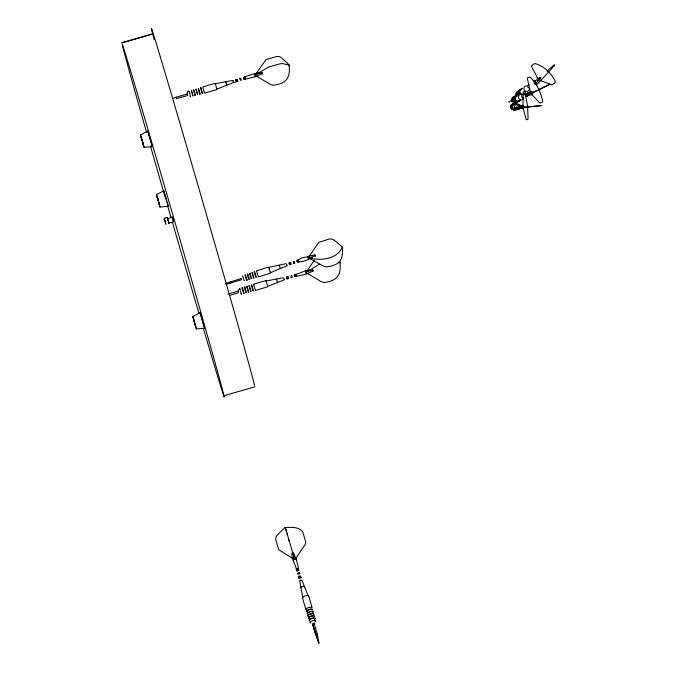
<?xml version="1.0" encoding="UTF-8"?>
<svg xmlns="http://www.w3.org/2000/svg" width="677" height="677" viewBox="0 0 677 677"><rect width="100%" height="100%" fill="white"/><g stroke="black" fill="none" stroke-linecap="round" stroke-linejoin="round"><path stroke-width="1.02" d="M522.906 106.077L523.245 91.691L524.751 91.75L527.552 105.764L528.026 117.46A5.975 0.804 83.8 0 1 527.628 119.668L526.232 119.617L523.152 108.049M524.667 107.228L524.523 106.627M296.958 569.602C294.639 569.323 299.979 567.783 298.125 569.264M313.121 624.253L312.672 624.152L315.66 634.383L318.842 643.142L312.672 624.152L314.23 623.695L317.234 634.036L318.892 643.15M314.23 623.695L313.713 624.109M512.21 101.11L511.6 101.77L510.636 101.118L510.881 100.323L512.066 100.501M172.559 98.41L187.106 93.976C188.841 84.887 190.686 99.612 190.296 96.295M228.056 294.063L237.957 291.228L239.658 288.385L241.367 294.275L241.139 293.556M295.333 559.016L305.09 544.63L305.801 542.243L302.831 532.139C298.997 526.469 290.585 527.155 284.721 527.688L276.893 535.49A5.975 5.661 -15 0 0 275.979 540.364L278.729 549.716L293.869 559.304M309.397 256.084L318.791 242.324L328.599 239.226A5.975 5.518 -10.2 0 1 333.71 239.776L341.953 246.58L342.57 248.4C343.002 261.144 339.152 264.766 326.779 267L324.275 266.484L309.118 258.284M255.559 74.335L266.069 59.584L275.954 56.716A5.975 5.661 -14.7 0 1 281.04 57.452L289.02 64.713C290.822 77.584 286.244 83.88 273.161 85.217L270.682 84.608L255.855 75.68M306.994 270.775L314.577 260.12M535.025 84.557L540.601 77.652M293.547 553.219C288.072 551.907 296.754 566.962 296.289 569.442M298.946 570.474C299.056 569.129 295.121 571.363 297.677 571.033M299.539 578.429L298.879 578.166L301.087 577.236L298.769 577.794L299.429 578.065M540.872 77.457L537.411 80.885M531.437 94.746L532.968 93.223M547.016 71.246C568.172 51.562 538.147 83.466 536.37 84.913M317.208 634.104L315.88 634.561M540.102 77.466L539.814 78.363L540.601 78.938M523.059 108.675L524.345 107.753M299.53 573.182C300.563 571.786 295.951 573.504 298.142 573.647M300.926 577.963L300.994 577.456M301.68 580.536C302.712 579.14 298.092 580.866 300.283 581.01M255.872 74.631L268.38 67.116L278.264 64.256A5.975 1.913 -16.3 0 1 282.935 63.655L289.13 65.102L289.299 65.745M306.715 271.892L319.222 264.368M298.235 569.636C300.038 568.341 295.223 569.332 296.814 569.983M298.447 570.372C300.139 569.239 295.967 569.789 296.822 570.694M299.522 574.045C301.333 572.759 296.518 573.741 298.1 574.392M300.275 576.626C302.052 575.348 297.279 576.313 298.853 576.973M300.376 576.99C302.187 575.695 297.372 576.686 298.955 577.337M525.276 96.396L536.438 90.583M142.06 140.418L140.503 134.935L147.823 131.135L152.317 146.638L144.099 147.332L142.644 142.415M158.046 200.062L156.489 194.612L163.817 190.812L168.311 206.324L160.085 207.018L158.215 200.4M194.883 323.953L192.784 316.523L200.104 312.723L204.589 328.235L196.364 328.937L194.764 323.488M538.333 89.66L550.198 84.117L525.86 96.439M286.236 266.053L270.521 272.713L269.438 269.717L268.828 267.356L285.516 263.751M308.644 259.037L312.512 257.59M232.753 82.873L216.86 89.093M530.379 91.717A1.616 1.566 68.4 0 0 529.321 94.01L533.137 92.267L531.775 92.165L532.401 93.418L532.071 91.894L529.998 91.852M283.595 280.126L267.72 286.396L266.154 280.972L282.927 277.798M261.94 73.108L262.168 73.895L255.39 76.653L245.582 79.158L244.905 76.831L254.51 73.632L255.407 76.738L255.195 76.052M307.976 256.871C295.773 257.353 294.013 265.816 308.678 259.367M537.233 78.65L539.95 77.593L540.542 78.143M225.619 283.426L241.071 278.569M296.264 275.903L296.416 276.394L306.249 273.99L305.352 270.885L295.857 274.481M308.627 259.266L308.314 258.445L315.135 255.635M251.844 272.484L253.663 278.078M254.154 271.748L255.974 277.35M290.128 262.38L290.814 264.343M298.21 259.74L298.498 260.417M298.929 262.033L298.853 261.567M240.953 278.34L241.435 279.762L225.94 284.433M256.761 270.758L268.363 267.085M258.699 276.876L270.301 273.203M176.375 97.64L176.223 97.099L176.68 98.673L187.563 95.525L187.106 93.976M229.503 295.375L238.406 292.777L237.957 291.245M121.691 42.871L152.782 33.875M121.86 42.846L152.943 33.85M203.151 86.808L214.804 83.44M233.04 80.969L232.854 80.318L233.523 82.628L236.248 81.858L235.588 79.547L235.757 80.182M204.945 93.02L216.606 89.643M167.803 219.365C168.311 215.76 161.854 218.197 164.841 220.82L165.62 220.6M165.002 218.502L164.291 218.967M167.591 218.722L172.153 216.987L172.796 219.153M165.078 221.65L165.857 221.421M168.658 222.411C175.529 223.478 173.143 220.99 172.153 216.987M253.993 284.069L265.646 280.693M255.788 290.272L267.449 286.896M223.799 395.774L255.051 386.753M254.823 74.682L261.889 72.913L262.016 73.412L261.83 72.727M305.665 271.942L312.732 270.165L313.019 271.189M215.43 84.168L215.303 83.711L232.076 80.546M308.314 258.445L307.722 256.414L314.898 254.933L315.38 256.346L314.89 254.874M254.51 73.632L260.704 72.608M305.352 270.885L310.523 270.047M523.135 105.46A1.616 1.599 -87.7 0 0 521.29 107.237L524.48 106.89A1.616 1.599 -87.7 0 0 524.379 106.484C521.764 105.468 524.497 110.385 523.786 106.297L522.72 105.451M309.203 257.903C320.534 260.967 336.452 259.367 342.223 247.647L342.088 246.851M540.364 80.504L551.958 84.963L554.971 82.687A5.975 2.149 41.5 0 0 554.691 80.131C550.443 72.541 543.301 65.373 534.602 63.494L531.352 65.948L537.953 78.879M292.202 553.608L293.615 553.067L296.323 559.464L298.625 568.773M306.698 272.941L321.524 281.86L324.012 282.478C337.087 281.141 341.665 274.837 339.862 261.965M531.437 94.069L539.874 103.107L542.302 102.142A5.975 1.515 63.1 0 0 542.404 99.697C540.136 91.429 536.539 82.636 529.863 76.992L527.231 78.033L530.489 92.326M291.186 264.394L290.619 262.388M268.862 267.347L269.099 267.855M256.566 271.206L258.284 276.614M254.645 271.815L256.355 277.223M252.335 272.543L254.044 277.959M245.404 274.735L247.097 280.38L247.029 279.762M302.162 580.908L308.23 595.912M297.169 260.315L297.778 262.397L297.618 261.669M286.388 263.734L286.997 265.807L286.836 265.088M279.288 265.308L280.253 268.363M250.177 273.643L249.881 273.102L251.734 278.687M249.796 273.77C248.908 272.247 251.421 280.227 251.269 278.416M247.867 274.38L247.57 273.838L249.424 279.423M247.486 274.498C246.597 272.975 249.111 280.955 248.958 279.152M245.176 275.234C244.287 273.711 246.8 281.691 246.648 279.88M242.857 275.962C241.977 274.439 244.482 282.419 244.329 280.616M152.317 146.638L147.823 131.135M140.503 134.935L141.958 139.851M244.016 79.59L243.398 77.474M295.747 274.083L296.424 276.411M215.303 83.711L216.877 89.144M287.598 276.47L288.224 278.662M255.331 290.179L253.663 284.382L253.782 284.831M253.003 290.856L251.319 285.009L251.446 285.499M251.057 291.415L249.373 285.576L249.508 286.066M250.668 291.525L249.001 285.736L249.119 286.176M248.341 292.202L246.648 286.363L246.783 286.853M246.394 292.76L244.71 286.921L244.837 287.412M246.005 292.879L244.321 287.031L244.456 287.53M244.067 293.437L242.4 287.649L242.51 288.089M243.678 293.547L242.011 287.759L242.121 288.199M168.311 206.324L167.27 202.888M173.49 221.599L172.855 219.466M167.49 218.332L167.668 218.908M168.649 222.394L169.064 223.774L168.624 222.191M156.489 194.612L160.085 207.018M230.29 281.97L230.654 283.257L230.51 282.664M298.015 260.281C297.398 258.868 298.794 263.243 298.464 261.694M296.864 260.645L296.678 260.222L297.364 262.27M293.395 261.745C292.735 260.281 294.368 265.189 293.767 262.888M289.544 262.964C288.918 261.491 290.323 265.951 289.993 264.377M289.164 263.091C288.529 261.618 289.942 266.078 289.604 264.495M294.258 261.762C293.437 259.536 294.918 264.512 294.613 262.913M533.205 92.461L532.114 92.588A1.616 1.566 68.4 0 0 531.877 92.241M204.589 328.235L200.104 312.723M192.784 316.523L194.384 321.964M306.241 273.965L313.011 271.155L312.579 269.683M241.266 80.275L240.682 78.261M236.603 81.629L236.019 79.615M295.214 276.631L294.588 274.447L294.766 275.074M288.614 278.543L288.03 276.529M202.474 93.24L200.883 87.697L200.993 88.137M202.084 93.35L200.494 87.807L200.604 88.247M200.138 93.917L198.564 88.467M197.811 94.585L196.195 88.992L196.33 89.482M195.475 95.262L193.901 89.821M193.14 95.939L191.532 90.346L191.667 90.836M240.437 80.335L239.853 78.295L240.03 78.938M294.774 276.58L294.19 274.54L294.377 275.184M226.609 84.963C227.1 86.529 225.255 80.174 225.813 82.222M202.897 87.375L204.513 92.969L204.285 92.25M199.622 93.595L199.85 94.323L198.175 88.585M197.286 94.272C197.938 96.346 195.628 88.315 195.941 89.601M194.959 94.949L195.188 95.669L193.512 89.931M192.623 95.618C193.275 97.691 190.956 89.669 191.278 90.946M312.63 269.827L312.799 270.419M245.032 78.76C245.565 80.512 244.109 75.494 244.693 77.593M244.253 78.981L244.414 79.497L243.847 77.567M295.874 276.013L296.035 276.529L295.468 274.591M237.652 80.893L237.805 81.409L237.238 79.48M237.263 81.003L237.415 81.519L236.848 79.59M291.99 277.138C292.523 278.89 291.059 273.846 291.652 275.971M291.212 277.358L291.372 277.875L290.805 275.945M287.327 278.484C287.852 280.236 286.413 275.26 286.989 277.325M286.938 278.594L287.099 279.11L286.532 277.181M284.222 279.381L284.374 279.897L283.807 277.968M277.342 281.844L277.604 282.698L276.563 279.144M141.688 138.954L141.205 137.338L141.789 139.462M142.906 143.312L143.414 144.988L142.805 142.813M157.69 198.666L157.174 196.956L157.775 199.106M158.892 202.965L159.408 204.674L158.807 202.516M194.104 321.016L193.461 318.867L193.935 320.585M195.044 324.444L195.687 326.585L195.221 324.867M261.737 72.422L262.177 73.937M308.72 596.166L311.945 607.201M296.188 559.769A1.616 0.516 -16.3 0 0 294.639 559.414L292.836 553.287M302.509 597.969L305.725 609.004M167.676 218.925L167.964 219.907M165.323 222.564L165.535 223.3M165.053 221.557L165.916 224.519M166.737 201.069L163.817 190.812M167.896 219.653L168.133 220.507M141.747 139.081L142.246 140.841M142.356 141.425L142.855 143.194M157.749 198.81L158.24 200.553M158.333 201.069L158.824 202.821M288.419 538.494L289.223 541.295M312.681 624.076L315.685 634.451M168.124 220.448L168.581 222.039M141.925 139.978L142.678 142.288M193.96 320.737L194.477 322.48M194.671 322.971L195.196 324.715M294.207 557.933L285.271 527.332L285.44 527.975M168.311 221.108L168.776 222.716M142.534 141.848L144.099 147.332M245.082 77.483L244.905 76.831M194.959 323.961L196.364 328.937M254.654 74.157L254.527 73.717M239.929 289.384L239.658 288.385M285.711 528.932L286.244 530.836M287.056 533.696L287.59 535.6M266.273 281.42L266.154 280.972M251.836 285.389L251.7 284.899L253.41 290.788M247.173 286.743L247.037 286.244L248.747 292.142M188.942 91.623L188.815 91.133M167.397 218.062L167.261 217.545M339.981 262.354L340.15 262.998M270.462 272.137L270.555 272.696M302.788 597.486L299.835 581.585M529.829 88.34A2.023 1.879 52.9 0 1 529.016 84.473M537.75 81.13A1.616 1.506 52.9 0 1 537.893 78.236M539.594 80.859A1.616 1.506 52.9 0 1 539.29 81.113M516.856 95.77A3.072 2.86 52.9 0 1 518.277 91.353M516.145 96.303A3.072 2.86 52.9 0 1 517.567 91.886M520.207 94.238A3.072 2.86 52.9 0 1 521.112 89.203M535.854 83.127A1.21 1.126 52.9 0 1 534.297 81.849A1.21 1.126 52.9 0 1 535.956 80.952M534.102 81.519A1.21 1.126 52.9 0 1 535.194 81.198M519.614 94.687A3.072 2.86 52.9 0 1 521.273 89.542M521.561 94.171A3.072 2.86 52.9 0 1 522.576 88.552M525.47 93.02A3.072 2.86 52.9 0 1 525.056 93.646M520.325 94.145A3.072 2.86 52.9 0 1 521.231 89.11M529.262 89.372A2.835 2.632 52.9 0 1 526.114 91.37A2.835 2.632 52.9 0 1 523.93 88.01A2.835 2.632 52.9 0 1 527.078 86.013M516.974 95.677A3.072 2.86 52.9 0 1 518.396 91.26M517.685 95.144A3.072 2.86 52.9 0 1 517.44 92.14M517.854 91.513A3.072 2.86 52.9 0 1 519.851 90.608M517.567 95.229A3.072 2.86 52.9 0 1 519.733 90.701M518.269 94.695A3.072 2.86 52.9 0 1 520.444 90.159M518.387 94.602A3.072 2.86 52.9 0 1 520.562 90.075M534.051 81.68A1.21 1.126 52.9 0 1 535.312 81.113M535.735 83.22A1.21 1.126 52.9 0 1 534.204 82.247A1.21 1.126 52.9 0 1 535.245 80.893M518.43 100.881A3.072 2.97 68.4 0 1 514.308 101.711A3.072 2.97 68.4 0 1 513.403 97.463M513.902 96.862A3.072 2.97 68.4 0 1 516.052 96.117M531.775 94.518A1.616 1.566 68.4 0 1 529.321 94.01M525.115 94.238A1.21 1.176 68.4 0 1 526.004 94.416M526.494 95.812A1.21 1.176 68.4 0 1 525.623 96.608M527.214 95.237A1.21 1.176 68.4 0 1 525.682 96.303A1.21 1.176 68.4 0 0 527.315 95.203M525.047 94.484A1.21 1.176 68.4 0 1 526.393 94.01M517.262 101.745A3.072 2.97 68.4 0 1 512.802 101.127A3.072 2.97 68.4 0 1 513.877 96.693M514.613 96.439A3.072 2.97 68.4 0 1 516.153 96.549M516.686 101.973A3.072 2.97 68.4 0 1 512.024 101.008A3.072 2.97 68.4 0 1 514.038 96.659A3.072 2.97 68.4 0 0 512.692 100.746M517.863 101.11A3.072 2.97 68.4 0 1 513.141 101.406M514.706 96.396A3.072 2.97 68.4 0 1 516.246 96.506M529.507 94.331A1.21 1.176 68.4 0 1 528.17 95.44A1.21 1.176 68.4 0 1 527.18 93.959A1.21 1.176 68.4 0 1 528.686 93.104M528.407 95.059A1.21 1.176 68.4 0 1 526.926 95.804M526.41 95.457A1.21 1.176 68.4 0 1 527.916 93.663M528.94 95.076A1.21 1.176 68.4 0 1 527.4 95.457A1.21 1.176 68.4 0 1 526.858 93.908A1.21 1.176 68.4 0 1 528.305 93.257M529.126 94.484A1.21 1.176 68.4 0 1 529.076 94.788M516.923 101.77A3.072 2.97 68.4 0 1 514.41 100.061M517.203 95.669A3.072 2.97 68.4 0 0 514.148 99.307A3.072 2.97 68.4 0 1 517.871 95.863M519.581 100.424A3.072 2.97 68.4 0 1 517.702 101.719M516.83 101.812A3.072 2.97 68.4 0 1 514.317 100.103M519.479 100.467A3.072 2.97 68.4 0 1 517.609 101.762M520.122 100.611A3.072 2.97 68.4 0 1 515.459 99.646A3.072 2.97 68.4 0 1 517.473 95.296M520.054 100.238A3.072 2.97 68.4 0 1 514.884 99.874A3.072 2.97 68.4 0 1 517.677 95.474M523.49 98.664A2.835 2.742 68.4 0 1 519.894 99.553A2.835 2.742 68.4 0 1 518.633 95.948A2.835 2.742 68.4 0 1 522.001 94.425M523.558 98.114A2.023 1.955 68.4 0 1 521.688 95.965A2.023 1.955 68.4 0 1 523.744 94.095M517.126 101.948A3.072 2.97 68.4 0 1 513.572 99.536M513.504 98.732A3.072 2.97 68.4 0 1 515.849 95.939M518.506 101.254A3.072 2.97 68.4 0 1 517.863 101.694M517.033 101.99A3.072 2.97 68.4 0 1 513.42 99.172A3.072 2.97 68.4 0 1 516.534 95.931M518.404 101.288A3.072 2.97 68.4 0 1 517.77 101.736M528.212 95.135A1.21 1.176 68.4 0 1 526.452 95.745M525.936 94.975A1.21 1.176 68.4 0 1 527.721 93.739M527.595 95.085A1.21 1.176 68.4 0 1 525.784 96.007A1.21 1.176 68.4 0 0 527.501 95.127M525.242 94.924A1.21 1.176 68.4 0 1 526.478 93.798M525.14 94.441A1.21 1.176 68.4 0 1 526.494 93.976M525.149 94.958A1.21 1.176 68.4 0 1 526.376 93.841M529.219 94.441A1.21 1.176 68.4 0 1 527.882 95.559A1.21 1.176 68.4 0 1 526.892 94.069A1.21 1.176 68.4 0 1 528.398 93.214M529.414 94.365A1.21 1.176 68.4 0 1 528.178 95.491A1.21 1.176 68.4 0 1 527.053 94.205A1.21 1.176 68.4 0 1 528.288 93.079M520.393 108.176A2.023 2.006 -87.7 0 1 517.321 108.235A2.023 2.006 -87.7 0 1 517.803 105.172A2.023 2.006 -87.7 0 1 520.706 106.171M516.196 109.209A3.072 3.046 -87.7 0 1 511.372 107.051A3.072 3.046 -87.7 0 1 515.637 103.919M523.465 108.574A1.616 1.599 -87.7 0 1 521.29 107.237M518.844 107.66A1.21 1.202 -87.7 0 1 520.579 105.993M520.528 107.922A1.21 1.202 -87.7 0 1 519.335 108.049M520.909 107.939A1.21 1.202 -87.7 0 1 519.293 107.753A1.21 1.202 -87.7 0 1 519.335 106.111A1.21 1.202 -87.7 0 1 520.96 106.01M515.806 109.192A3.072 3.046 -87.7 0 1 510.991 107.042A3.072 3.046 -87.7 0 1 515.256 103.903A3.072 3.046 -87.7 0 0 511.042 107.042A3.072 3.046 -87.7 0 0 515.866 109.2M515.476 109.183A3.072 3.046 -87.7 0 1 510.661 107.025A3.072 3.046 -87.7 0 1 514.926 103.886M522.17 107.99A1.21 1.202 -87.7 0 1 520.266 107.135A1.21 1.202 -87.7 0 1 521.95 105.9M521.62 107.965A1.21 1.202 -87.7 0 1 519.716 107.11A1.21 1.202 -87.7 0 1 521.4 105.874M522.009 107.981A1.21 1.202 -87.7 0 1 520.105 107.127A1.21 1.202 -87.7 0 1 521.789 105.891M516.153 109.623A3.072 3.046 -87.7 0 1 512.015 106.678A3.072 3.046 -87.7 0 1 516.289 103.945M515.984 109.835A3.072 3.046 -87.7 0 1 512.65 106.297A3.072 3.046 -87.7 0 1 516.898 103.97M516.424 109.632A3.072 3.046 -87.7 0 1 512.286 106.687A3.072 3.046 -87.7 0 1 516.568 103.953M519.978 107.99A2.835 2.81 -87.7 0 1 515.646 109.048A2.835 2.81 -87.7 0 1 515.756 104.554A2.835 2.81 -87.7 0 1 520.029 105.824M516.466 109.217A3.072 3.046 -87.7 0 1 511.643 107.068A3.072 3.046 -87.7 0 1 515.908 103.928M521.51 107.965A1.21 1.202 -87.7 0 1 519.606 107.11A1.21 1.202 -87.7 0 1 521.29 105.874M521.078 107.948A1.21 1.202 -87.7 0 1 519.462 107.761A1.21 1.202 -87.7 0 1 519.504 106.12A1.21 1.202 -87.7 0 1 521.121 106.018M154.178 39.554A184.085 1.236 73.9 0 1 202.364 200.502A184.085 1.236 73.9 0 1 254.298 385.111M146.46 132.057A184.085 1.236 73.9 0 1 132.743 78.075A184.085 1.236 73.9 0 1 209.557 343.078A184.085 1.236 73.9 0 1 203.422 328.548M199.08 313.823A184.085 1.236 73.9 0 1 172.322 222.005M171.154 217.977A184.085 1.236 73.9 0 1 167.668 205.918M165.07 196.905A184.085 1.236 73.9 0 1 150.446 146.004M300.884 587.839A2.023 0.652 -16.3 0 1 303.059 586.384A2.023 0.652 -16.3 0 1 304.21 587.179M308.983 618.152A3.072 0.982 -16.3 0 1 310.768 616.104A3.072 0.982 -16.3 0 1 314.331 616.358M309.093 618.516A3.072 0.982 -16.3 0 1 310.506 616.603A3.072 0.982 -16.3 0 1 314.466 616.451M309.626 620.36A3.072 0.982 -16.3 0 1 310.151 618.854A3.072 0.982 -16.3 0 1 314.153 617.873A3.072 0.982 -16.3 0 1 314.323 619.21M293.496 560.548A1.616 0.516 -16.3 0 1 294.639 559.414M307.155 611.898A3.072 0.982 -16.3 0 1 308.949 609.85A3.072 0.982 -16.3 0 1 312.503 610.104M306.512 609.689A3.072 0.982 -16.3 0 1 308.306 607.641A3.072 0.982 -16.3 0 1 311.86 607.895M307.053 611.526A3.072 0.982 -16.3 0 1 308.467 609.613A3.072 0.982 -16.3 0 1 312.427 609.461M302.941 597.689A2.835 0.905 -16.3 0 1 305.268 595.819A2.835 0.905 -16.3 0 1 308.196 596.166M307.434 612.787A3.072 0.982 -16.3 0 1 311.378 611.272A3.072 0.982 -16.3 0 1 312.808 612.253M307.697 613.734A3.072 0.982 -16.3 0 1 307.206 613.1M309.736 620.724A3.072 0.982 -16.3 0 1 311.911 618.558A3.072 0.982 -16.3 0 1 314.847 619.243M310.895 622.992A3.072 0.982 -16.3 0 1 310.709 621.537A3.072 0.982 -16.3 0 1 315.076 620.471A3.072 0.982 -16.3 0 1 314.5 622.112M307.798 614.098A3.072 0.982 -16.3 0 1 309.592 612.059A3.072 0.982 -16.3 0 1 313.146 612.304M308.441 616.307A3.072 0.982 -16.3 0 1 310.235 614.259A3.072 0.982 -16.3 0 1 313.789 614.513M308.34 615.943A3.072 0.982 -16.3 0 1 309.753 614.031A3.072 0.982 -16.3 0 1 313.722 613.87M510.729 106.517L510.297 106.653L510.729 106.517M508.926 101.787L509.324 101.99L508.926 101.787M511.914 100.01L511.49 99.9L511.914 100.01M541.668 105.57L512.565 108.506L541.668 105.57"/></g></svg>
